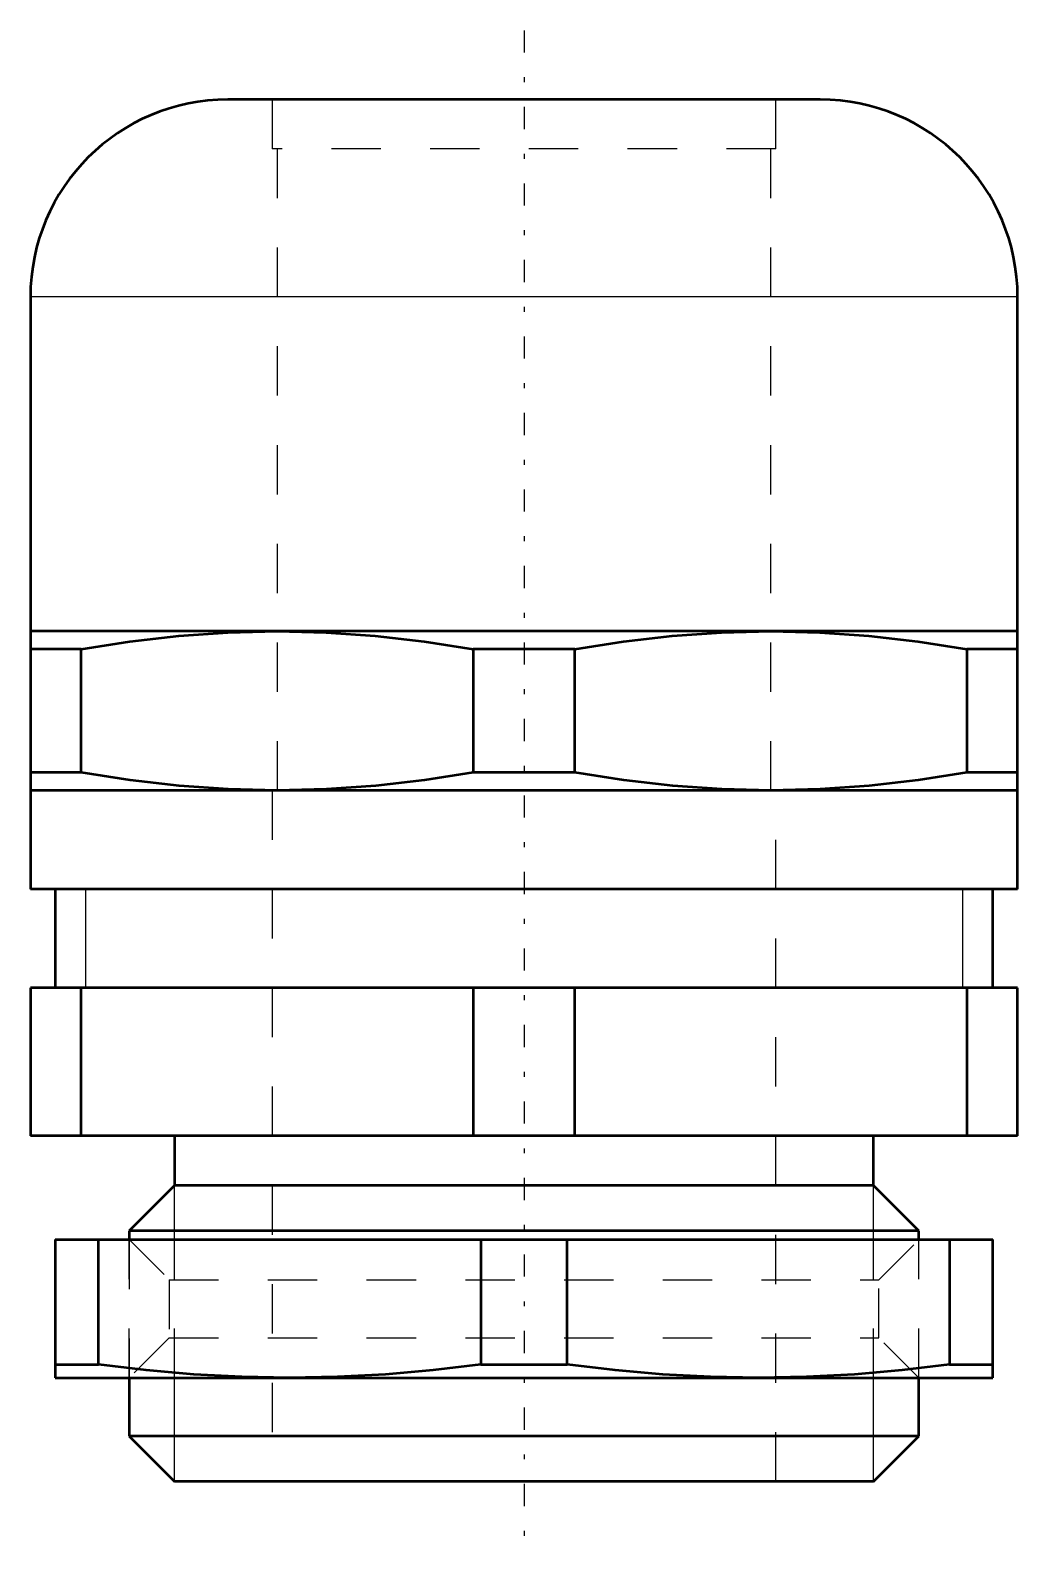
# Model space of a CAD drawing. Header units: millimetres. Extents: x -10 to 10, y -1.4 to 29.4.
import ezdxf

# ---------------------------------------------------------------- set-up
doc = ezdxf.new("R2010")
doc.units = ezdxf.units.MM
doc.linetypes.add('Center', pattern=[1.5, 0.45, -0.5, 0.05, -0.5])
doc.linetypes.add('Dashed', pattern=[2, 1, -1])
for name, color, linetype, lineweight in [('AM_0', 7, 'Continuous', 50), ('AM_4', 3, 'Continuous', 25), ('AM_5', 3, 'Continuous', 25), ('AM_7', 7, 'Center', 25), ('AM_9', 6, 'Dashed', 25)]:
    doc.layers.add(name, color=color, linetype=linetype, lineweight=lineweight)

# ---------------------------------------------------------------- blocks, each defined once
blk = doc.blocks.new('1_2411_811_02_0_in_2411_811_10__3')
at = {"layer": 'AM_0'}
for p, q in [((-9.5, 4.9), (9.5, 4.9)), ((-9.5, 4.9), (-9.5, 2.1)), ((-8.623, 2.368), (-8.623, 4.9)), ((-0.877, 4.9), (-0.877, 2.368)), ((0.877, 2.368), (0.877, 4.9)), ((8.623, 4.9), (8.623, 2.368)), ((9.5, 2.1), (9.5, 4.9)), ((-9.5, 2.368), (-8.623, 2.368)), ((-0.877, 2.368), (0.877, 2.368)), ((8.623, 2.368), (9.5, 2.368)), ((-9.5, 2.1), (9.5, 2.1))]:
    blk.add_line(p, q, dxfattribs=at)
for points in [[(-4.75, 2.1), (-5.719, 2.118), (-6.686, 2.17), (-7.656, 2.254), (-8.623, 2.368)], [(-0.877, 2.368), (-1.841, 2.254), (-2.807, 2.17), (-3.778, 2.118), (-4.75, 2.1)], [(4.75, 2.1), (3.781, 2.118), (2.814, 2.17), (1.844, 2.254), (0.877, 2.368)], [(8.623, 2.368), (7.659, 2.254), (6.693, 2.17), (5.722, 2.118), (4.75, 2.1)]]:
    blk.add_lwpolyline(points, dxfattribs=at)
at = {"layer": 'AM_5', "linetype": 'Dashed'}
for p, q in [((-8, 2.1), (-8, 4.9)), ((8, 2.1), (8, 4.9))]:
    blk.add_line(p, q, dxfattribs=at)
at = {"layer": 'AM_9'}
for p, q in [((-8, 4.9), (-7.188, 4.088)), ((7.188, 4.088), (8, 4.9)), ((-7.188, 4.088), (-7.188, 2.912)), ((-7.188, 4.088), (7.188, 4.088)), ((7.188, 2.912), (7.188, 4.088)), ((-7.188, 2.912), (-8, 2.1)), ((-7.188, 2.912), (7.188, 2.912)), ((8, 2.1), (7.188, 2.912))]:
    blk.add_line(p, q, dxfattribs=at)
blk = doc.blocks.new('2_2411_811_10__01_0_in_2411_811_10__3')
at = {"layer": 'AM_0'}
for p, q in [((6, 28), (-6, 28)), ((-10, 24), (-10, 12)), ((10, 12), (10, 24)), ((10, 17.228), (-10, 17.228)), ((-8.969, 16.864), (-10, 16.864)), ((-8.969, 14.364), (-8.969, 16.864)), ((1.031, 16.864), (-1.031, 16.864)), ((-1.031, 16.864), (-1.031, 14.364)), ((1.031, 14.364), (1.031, 16.864)), ((10, 16.864), (8.969, 16.864)), ((8.969, 16.864), (8.969, 14.364)), ((-8.969, 14.364), (-10, 14.364)), ((1.031, 14.364), (-1.031, 14.364)), ((10, 14.364), (8.969, 14.364)), ((10, 14), (-10, 14)), ((10, 12), (-10, 12)), ((-9.5, 12), (-9.5, 10)), ((9.5, 10), (9.5, 12)), ((10, 10), (-10, 10)), ((-10, 10), (-10, 7)), ((-8.969, 7), (-8.969, 10)), ((-1.031, 10), (-1.031, 7)), ((1.031, 7), (1.031, 10)), ((8.969, 10), (8.969, 7)), ((10, 7), (10, 10)), ((10, 7), (-10, 7)), ((-7.08, 7), (-7.08, 6)), ((7.08, 6), (7.08, 7)), ((-7.08, 6), (-8, 5.08)), ((7.08, 6), (-7.08, 6)), ((8, 5.08), (7.08, 6)), ((-8, 5.08), (-8, 4.9)), ((8, 5.08), (-8, 5.08)), ((8, 4.9), (8, 5.08)), ((-8, 2.1), (-8, 0.92)), ((8, 0.92), (8, 2.1)), ((-8, 0.92), (-7.08, 0)), ((8, 0.92), (-8, 0.92)), ((7.08, 0), (8, 0.92)), ((7.08, 0), (-7.08, 0))]:
    blk.add_line(p, q, dxfattribs=at)
for points in [[(-8.969, 16.864), (-7.984, 17.018), (-6.996, 17.133), (-5.999, 17.204), (-5, 17.228)], [(-5, 17.228), (-4.007, 17.204), (-3.016, 17.134), (-2.022, 17.019), (-1.031, 16.864)], [(1.031, 16.864), (2.016, 17.018), (3.004, 17.133), (4.001, 17.204), (5, 17.228)], [(5, 17.228), (5.993, 17.204), (6.984, 17.134), (7.978, 17.019), (8.969, 16.864)], [(-5, 14), (-5.993, 14.024), (-6.984, 14.094), (-7.978, 14.209), (-8.969, 14.364)], [(-1.031, 14.364), (-2.016, 14.21), (-3.004, 14.095), (-4.001, 14.024), (-5, 14)], [(5, 14), (4.007, 14.024), (3.016, 14.094), (2.022, 14.209), (1.031, 14.364)], [(8.969, 14.364), (7.984, 14.21), (6.996, 14.095), (5.999, 14.024), (5, 14)]]:
    blk.add_lwpolyline(points, dxfattribs=at)
for centre, start, end in [((-6, 24), 90, 180), ((6, 24), 360, 90)]:
    blk.add_arc(centre, 4, start, end, dxfattribs=at)
at = {"layer": 'AM_4'}
blk.add_line((10, 24), (-10, 24), dxfattribs=at)
at = {"layer": 'AM_5'}
for p, q in [((-8.886, 12), (-8.886, 10)), ((8.886, 12), (8.886, 10)), ((-7.08, 4.9), (-7.08, 6)), ((7.08, 4.9), (7.08, 6)), ((-7.08, 0), (-7.08, 2.1)), ((7.08, 0), (7.08, 2.1))]:
    blk.add_line(p, q, dxfattribs=at)
at = {"layer": 'AM_5', "linetype": 'Dashed'}
for p, q in [((-7.08, 2.1), (-7.08, 4.9)), ((7.08, 2.1), (7.08, 4.9))]:
    blk.add_line(p, q, dxfattribs=at)
at = {"layer": 'AM_7'}
blk.add_line((0, 29.4), (0, -1.4), dxfattribs=at)
at = {"layer": 'AM_9'}
for p, q in [((-5.1, 28), (-5.1, 27)), ((5.1, 27), (5.1, 28)), ((5.1, 27), (-5.1, 27)), ((-5, 27), (-5, 14)), ((5, 14), (5, 27)), ((-5.1, 14), (-5.1, 0)), ((5.1, 0), (5.1, 14)), ((-8, 4.9), (-8, 2.1)), ((8, 2.1), (8, 4.9))]:
    blk.add_line(p, q, dxfattribs=at)

msp = doc.modelspace()

# ---------------------------------------------------------------- block references
for name in ['2_2411_811_10__01_0_in_2411_811_10__3', '1_2411_811_02_0_in_2411_811_10__3']:
    msp.add_blockref(name, (0, 0))

doc.saveas('drawing.dxf')
